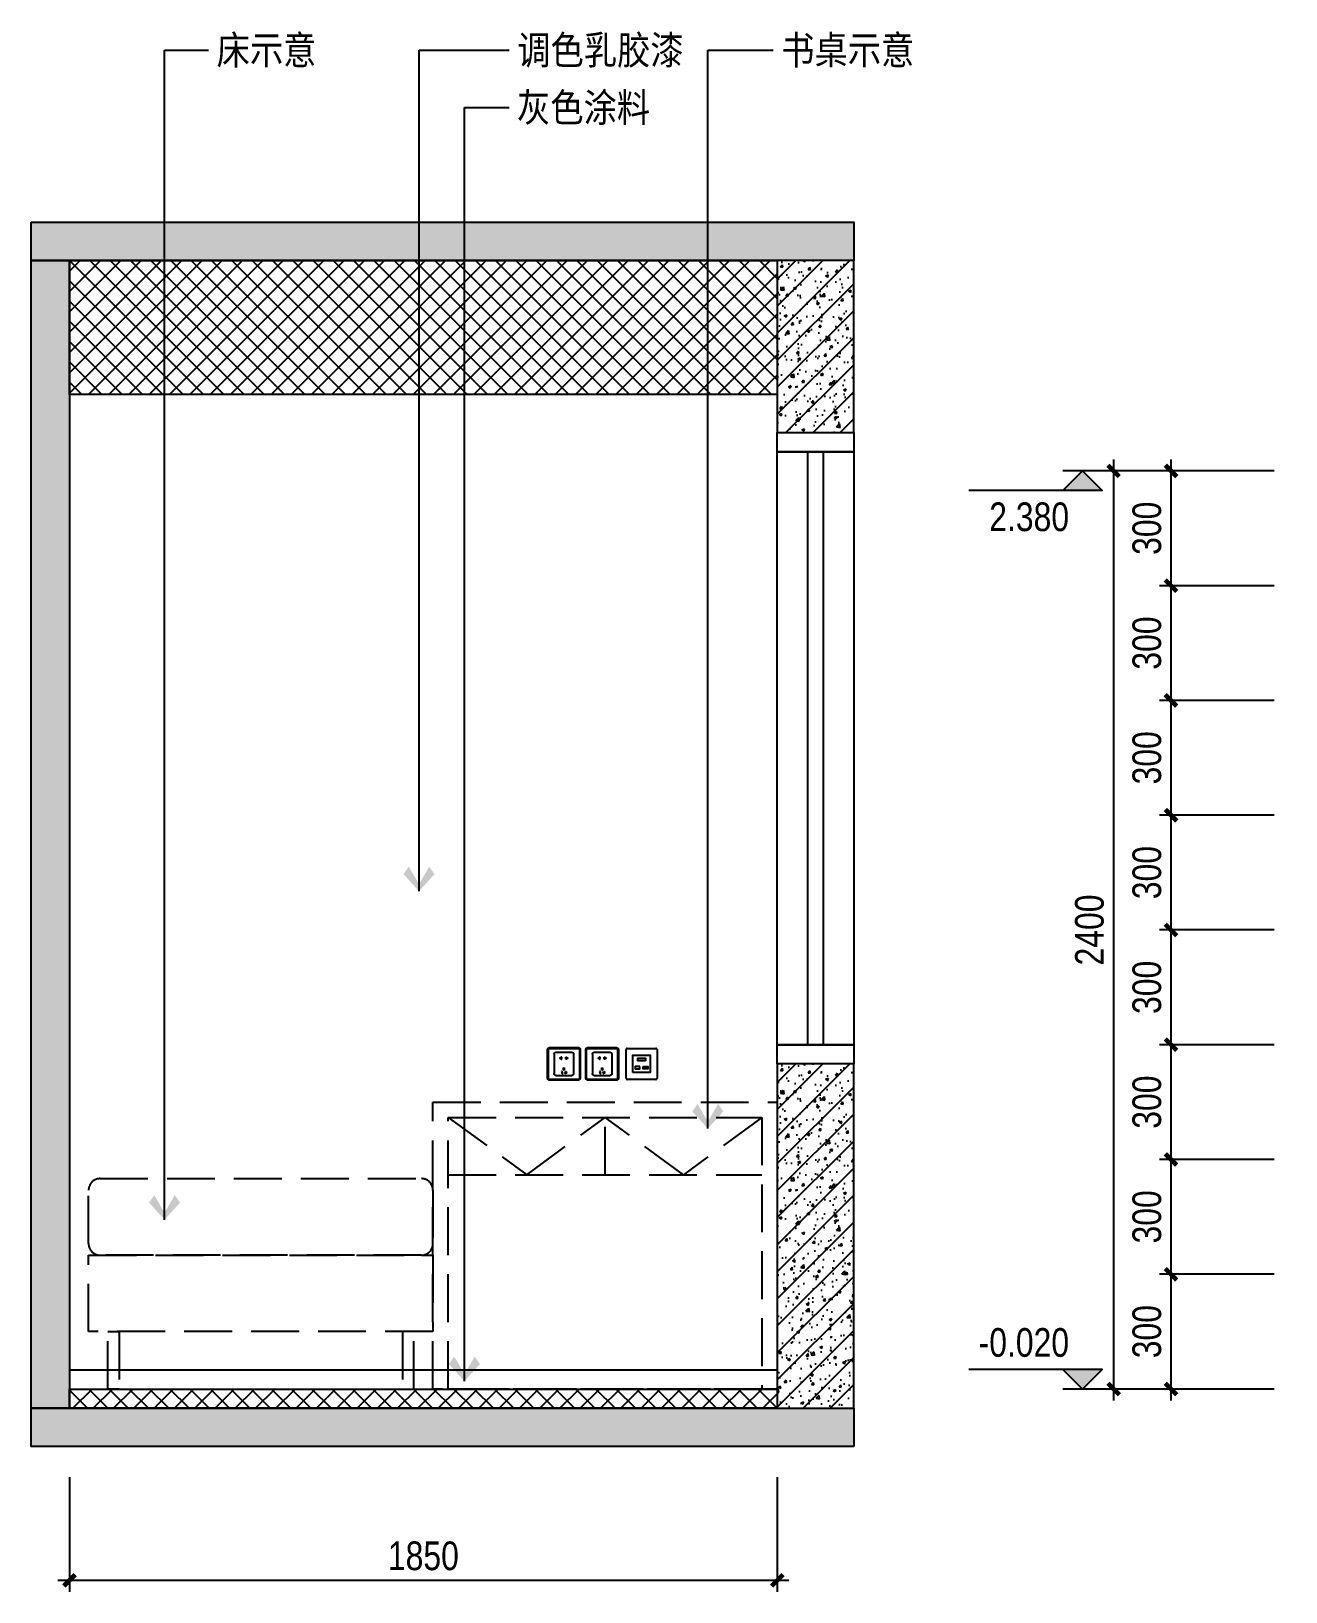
# Model space of a CAD drawing. Extents: x 468514 to 728049, y -74127 to 69080.
# Drawn here: x 611393 to 614672, y -71057 to -66977 of the extents above; entities that cross this region are included whole.
import ezdxf
from ezdxf.enums import TextEntityAlignment as Align

# ---------------------------------------------------------------- set-up
doc = ezdxf.new("R2010")
doc.units = 0
doc.header["$LTSCALE"] = 500
doc.header["$MEASUREMENT"] = 0
doc.linetypes.add('DASH', pattern=[0.35, 0.25, -0.1])
doc.layers.get('Defpoints').update_dxf_attribs({"color": 229})
for name, color, linetype in [('E 立面填充', 250, 'Continuous'), ('E 立面墙体', 245, 'Continuous'), ('E 立面家具、洁具', 153, 'Continuous'), ('E 立面材料分格线', 8, 'Continuous'), ('E 立面标注尺寸', 9, 'Continuous'), ('E 立面装饰完成线', 225, 'Continuous'), ('E 立面门', 107, 'Continuous')]:
    doc.layers.add(name, color=color, linetype=linetype)
doc.styles.add('PDC DIM', font='PMingLiU-ExtB.ttf', dxfattribs={"width": 0.85})
doc.styles.add('Xref-标准套房C$0$黑体', font='simhei.ttf')
doc.dimstyles.new('PDC-A2', dxfattribs={"dimscale": 0, "dimtxt": 2.5, "dimasz": 1, "dimexe": 1, "dimexo": 1, "dimgap": 0.7, "dimtad": 1, "dimdec": 0, "dimtxsty": 'PDC DIM', "dimblk": 'ARCHTICK', "dimcen": 1, "dimdle": 1, "dimclrd": 8, "dimclre": 8, "dimclrt": 9, "dimadec": 0, "dimazin": 0, "dimtfac": 1, "dimtdec": 0, "dimtix": 1, "dimtmove": 2, "dimatfit": 3, "dimldrblk": 'PDC A2 T R', "dimfxl": 10, "dimfxlon": 1, "dimarcsym": 0})

# ---------------------------------------------------------------- blocks, each defined once
blk = doc.blocks.new('ffffaasd')
at = {"linetype": 'DASH', "lineweight": -2, "ltscale": 20}
for p, q in [((69855.2, 418079.7), (69855.2, 418028.7)), ((69901.2, 418084.7), (69860.2, 418084.7)), ((69906.2, 418079.7), (69906.2, 418028.7)), ((69901.2, 418023.7), (69860.2, 418023.7))]:
    blk.add_line(p, q, dxfattribs=at)
for points in [[(69843.2, 418011.7), (69918.2, 418011.7, 0.414214), (69923.2, 418016.7), (69923.2, 418091.7, 0.414214), (69918.2, 418096.7), (69843.2, 418096.7, 0.414214), (69838.2, 418091.7), (69838.2, 418016.7, 0.414214)], [(69843.2, 418013.7), (69918.2, 418013.7, 0.414214), (69921.2, 418016.7), (69921.2, 418091.7, 0.414214), (69918.2, 418094.7), (69843.2, 418094.7, 0.414214), (69840.2, 418091.7), (69840.2, 418016.7, 0.414214)]]:
    blk.add_lwpolyline(points, format="xyb", close=True, dxfattribs=at)
for points in [[(69873.7, 418066.6), (69875.7, 418066.6), (69875.7, 418071.6), (69873.7, 418071.6)], [(69887.7, 418066.6), (69885.7, 418066.6), (69885.7, 418071.6), (69887.7, 418071.6)]]:
    blk.add_lwpolyline(points, dxfattribs=at)
for points in [[(69875.8, 418028.1), (69877.7, 418028.6), (69876.2, 418034.4), (69874.2, 418033.9)], [(69879.7, 418037.6), (69881.7, 418037.6), (69881.7, 418043.6), (69879.7, 418043.6)], [(69885.6, 418028.1), (69883.7, 418028.6), (69885.2, 418034.4), (69887.2, 418033.9)]]:
    blk.add_lwpolyline(points, close=True, dxfattribs=at)
for centre, radius, start, end in [((69860.2, 418079.7), 5, 90, 180), ((69873.9, 418069.1), 2.51, 93.6471, 266.3529), ((69887.5, 418069.1), 2.51, 273.6471, 86.3529), ((69901.2, 418079.7), 5, 0, 90), ((69860.2, 418028.7), 5, 180, 270), ((69901.2, 418028.7), 5, 270, 0)]:
    blk.add_arc(centre, radius, start, end, dxfattribs=at)
blk = doc.blocks.new('d34')
at = {"linetype": 'ByBlock', "lineweight": -2}
blk.add_blockref('ffffaasd', (0, 0), dxfattribs=at)
blk = doc.blocks.new('132123')
at = {"linetype": 'DASH', "ltscale": 20}
blk.add_lwpolyline([(1214235.3, -281367.8), (1214160.3, -281367.8, -0.414214), (1214157.3, -281364.8), (1214157.3, -281289.8, -0.414214), (1214160.3, -281286.8), (1214235.3, -281286.8, -0.414214), (1214238.3, -281289.8), (1214238.3, -281364.8, -0.414214)], format="xyb", close=True, dxfattribs=at)
for points in [[(1214175.3, -281349.8), (1214175.3, -281304.8), (1214220.3, -281304.8), (1214220.3, -281349.8)], [(1214193.3, -281334.3), (1214181.3, -281334.3), (1214181.3, -281340.3), (1214193.3, -281340.3)], [(1214207.8, -281319.3), (1214187.8, -281319.3), (1214187.8, -281312.3), (1214207.8, -281312.3)], [(1214202.2, -281334.3), (1214214.2, -281334.3), (1214214.2, -281340.3), (1214202.2, -281340.3)]]:
    blk.add_lwpolyline(points, close=True)
blk = doc.blocks.new('_ArchTick')
at = {"color": 0, "linetype": 'ByBlock', "const_width": 0.4}
blk.add_lwpolyline([(-0.5, -0.5), (0.5, 0.5)], dxfattribs=at)
blk = doc.blocks.new('*D2046')
at = {"layer": 'Defpoints', "color": 0, "transparency": 16777216}
for p in [(611492.6, -70726.5), (613342.6, -70726.5), (613342.6, -71026.5)]:
    blk.add_point(p, dxfattribs=at)
at = {"layer": 'E 立面标注尺寸', "color": 8, "lineweight": -2, "transparency": 16777216}
for p, q in [((611492.6, -70756.5), (611492.6, -71056.5)), ((613342.6, -70756.5), (613342.6, -71056.5)), ((611462.6, -71026.5), (613372.6, -71026.5))]:
    blk.add_line(p, q, dxfattribs=at)
at = {"layer": 'E 立面标注尺寸', "color": 8, "lineweight": -2, "transparency": 16777216, "xscale": 30.00000447440561, "yscale": 30.00000447440561, "zscale": 30.00000447440561, "rotation": 180}
blk.add_blockref('_ArchTick', (611492.6, -71026.5), dxfattribs=at)
at = {"layer": 'E 立面标注尺寸', "color": 8, "lineweight": -2, "transparency": 16777216, "xscale": 30.00000447440561, "yscale": 30.00000447440561, "zscale": 30.00000447440561}
blk.add_blockref('_ArchTick', (613342.6, -71026.5), dxfattribs=at)
at = {"layer": 'E 立面标注尺寸', "color": 9, "transparency": 16777216, "insert": (612417.6, -70963), "char_height": 75, "attachment_point": 5, "style": 'PDC DIM'}
blk.add_mtext('1850', dxfattribs=at)
blk = doc.blocks.new('PDC A2 T R')
at = {"color": 0, "linetype": 'ByBlock'}
blk.add_line((0, 0), (-2, 0), dxfattribs=at)
for points in [[(-2.15, 0.89), (-1.49, 1.35), (-0.6, 0), (0, 0)], [(-2.15, -0.89), (-1.49, -1.35), (-0.6, 0), (0, 0)]]:
    blk.add_solid(points, dxfattribs=at)
blk = doc.blocks.new('A$C37DB5113')
blk.add_hatch(color=256).paths.add_polyline_path([(150, 75), (75, 0), (0, 75)])
for p, q in [((0, 75), (510, 75)), ((0, 75), (75, 0)), ((150, 75), (75, 0)), ((0, 0), (150, 0))]:
    blk.add_line(p, q)
blk.add_lwpolyline([(150, 75), (75, 0), (0, 75), (150, 75)])
at = {"style": 'Xref-标准套房C$0$黑体', "width": 0.8}
blk.add_attdef('%%P0.000', text='', height=105, dxfattribs=at).set_placement((510, 75), align=Align.BOTTOM_RIGHT)
blk = doc.blocks.new('*D2047')
at = {"layer": 'Defpoints', "color": 0, "transparency": 16777216}
for p in [(614371.6, -68126.5), (614671.6, -68126.5), (614671.6, -68426.5)]:
    blk.add_point(p, dxfattribs=at)
at = {"layer": 'E 立面标注尺寸', "color": 8, "lineweight": -2, "transparency": 16777216}
for p, q in [((614371.6, -68456.5), (614371.6, -68096.5)), ((614641.6, -68126.5), (614341.6, -68126.5)), ((614641.6, -68426.5), (614341.6, -68426.5))]:
    blk.add_line(p, q, dxfattribs=at)
at = {"layer": 'E 立面标注尺寸', "color": 8, "lineweight": -2, "transparency": 16777216, "xscale": 29.99999882274668, "yscale": 29.99999882274668, "zscale": 29.99999882274668}
for p, rotation in [((614371.6, -68126.5), 90), ((614371.6, -68426.5), 270)]:
    blk.add_blockref('_ArchTick', p, dxfattribs=dict(at, rotation=rotation))
at = {"layer": 'E 立面标注尺寸', "color": 9, "transparency": 16777216, "insert": (614308.8, -68276.5), "char_height": 75, "attachment_point": 5, "rotation": 90, "style": 'PDC DIM'}
blk.add_mtext('300', dxfattribs=at)
blk = doc.blocks.new('*D2048')
at = {"layer": 'Defpoints', "color": 0, "transparency": 16777216}
for p in [(614671.6, -68126.5), (614221.6, -70526.5), (614671.6, -70526.5)]:
    blk.add_point(p, dxfattribs=at)
at = {"layer": 'E 立面标注尺寸', "color": 8, "lineweight": -2, "transparency": 16777216}
for p, q in [((614221.6, -68096.5), (614221.6, -70556.5)), ((614521.6, -68126.5), (614191.6, -68126.5)), ((614521.6, -70526.5), (614191.6, -70526.5))]:
    blk.add_line(p, q, dxfattribs=at)
at = {"layer": 'E 立面标注尺寸', "color": 8, "lineweight": -2, "transparency": 16777216, "xscale": 29.99999882274668, "yscale": 29.99999882274668, "zscale": 29.99999882274668}
for p, rotation in [((614221.6, -68126.5), 90), ((614221.6, -70526.5), 270)]:
    blk.add_blockref('_ArchTick', p, dxfattribs=dict(at, rotation=rotation))
at = {"layer": 'E 立面标注尺寸', "color": 9, "transparency": 16777216, "insert": (614158.8, -69326.5), "char_height": 75, "attachment_point": 5, "rotation": 90, "style": 'PDC DIM'}
blk.add_mtext('2400', dxfattribs=at)
blk = doc.blocks.new('*D2049')
at = {"layer": 'Defpoints', "color": 0, "transparency": 16777216}
for p in [(614371.6, -68426.5), (614671.6, -68426.5), (614671.6, -68726.5)]:
    blk.add_point(p, dxfattribs=at)
at = {"layer": 'E 立面标注尺寸', "color": 8, "lineweight": -2, "transparency": 16777216}
for p, q in [((614371.6, -68756.5), (614371.6, -68396.5)), ((614641.6, -68426.5), (614341.6, -68426.5)), ((614641.6, -68726.5), (614341.6, -68726.5))]:
    blk.add_line(p, q, dxfattribs=at)
at = {"layer": 'E 立面标注尺寸', "color": 8, "lineweight": -2, "transparency": 16777216, "xscale": 29.99999882274668, "yscale": 29.99999882274668, "zscale": 29.99999882274668}
for p, rotation in [((614371.6, -68426.5), 90), ((614371.6, -68726.5), 270)]:
    blk.add_blockref('_ArchTick', p, dxfattribs=dict(at, rotation=rotation))
at = {"layer": 'E 立面标注尺寸', "color": 9, "transparency": 16777216, "insert": (614308.8, -68576.5), "char_height": 75, "attachment_point": 5, "rotation": 90, "style": 'PDC DIM'}
blk.add_mtext('300', dxfattribs=at)
blk = doc.blocks.new('*D2050')
at = {"layer": 'Defpoints', "color": 0, "transparency": 16777216}
for p in [(614371.6, -68726.5), (614671.6, -68726.5), (614671.6, -69026.5)]:
    blk.add_point(p, dxfattribs=at)
at = {"layer": 'E 立面标注尺寸', "color": 8, "lineweight": -2, "transparency": 16777216}
for p, q in [((614641.6, -68726.5), (614341.6, -68726.5)), ((614371.6, -69056.5), (614371.6, -68696.5)), ((614641.6, -69026.5), (614341.6, -69026.5))]:
    blk.add_line(p, q, dxfattribs=at)
at = {"layer": 'E 立面标注尺寸', "color": 8, "lineweight": -2, "transparency": 16777216, "xscale": 29.99999882274668, "yscale": 29.99999882274668, "zscale": 29.99999882274668}
for p, rotation in [((614371.6, -68726.5), 90), ((614371.6, -69026.5), 270)]:
    blk.add_blockref('_ArchTick', p, dxfattribs=dict(at, rotation=rotation))
at = {"layer": 'E 立面标注尺寸', "color": 9, "transparency": 16777216, "insert": (614308.8, -68876.5), "char_height": 75, "attachment_point": 5, "rotation": 90, "style": 'PDC DIM'}
blk.add_mtext('300', dxfattribs=at)
blk = doc.blocks.new('*D2051')
at = {"layer": 'Defpoints', "color": 0, "transparency": 16777216}
for p in [(614371.6, -69026.5), (614671.6, -69026.5), (614671.6, -69326.5)]:
    blk.add_point(p, dxfattribs=at)
at = {"layer": 'E 立面标注尺寸', "color": 8, "lineweight": -2, "transparency": 16777216}
for p, q in [((614371.6, -69356.5), (614371.6, -68996.5)), ((614641.6, -69026.5), (614341.6, -69026.5)), ((614641.6, -69326.5), (614341.6, -69326.5))]:
    blk.add_line(p, q, dxfattribs=at)
at = {"layer": 'E 立面标注尺寸', "color": 8, "lineweight": -2, "transparency": 16777216, "xscale": 29.99999882274668, "yscale": 29.99999882274668, "zscale": 29.99999882274668}
for p, rotation in [((614371.6, -69026.5), 90), ((614371.6, -69326.5), 270)]:
    blk.add_blockref('_ArchTick', p, dxfattribs=dict(at, rotation=rotation))
at = {"layer": 'E 立面标注尺寸', "color": 9, "transparency": 16777216, "insert": (614308.8, -69176.5), "char_height": 75, "attachment_point": 5, "rotation": 90, "style": 'PDC DIM'}
blk.add_mtext('300', dxfattribs=at)
blk = doc.blocks.new('*D2052')
at = {"layer": 'Defpoints', "color": 0, "transparency": 16777216}
for p in [(614371.6, -69326.5), (614671.6, -69326.5), (614671.6, -69626.5)]:
    blk.add_point(p, dxfattribs=at)
at = {"layer": 'E 立面标注尺寸', "color": 8, "lineweight": -2, "transparency": 16777216}
for p, q in [((614371.6, -69656.5), (614371.6, -69296.5)), ((614641.6, -69326.5), (614341.6, -69326.5)), ((614641.6, -69626.5), (614341.6, -69626.5))]:
    blk.add_line(p, q, dxfattribs=at)
at = {"layer": 'E 立面标注尺寸', "color": 8, "lineweight": -2, "transparency": 16777216, "xscale": 29.99999882274668, "yscale": 29.99999882274668, "zscale": 29.99999882274668}
for p, rotation in [((614371.6, -69326.5), 90), ((614371.6, -69626.5), 270)]:
    blk.add_blockref('_ArchTick', p, dxfattribs=dict(at, rotation=rotation))
at = {"layer": 'E 立面标注尺寸', "color": 9, "transparency": 16777216, "insert": (614308.8, -69476.5), "char_height": 75, "attachment_point": 5, "rotation": 90, "style": 'PDC DIM'}
blk.add_mtext('300', dxfattribs=at)
blk = doc.blocks.new('*D2053')
at = {"layer": 'Defpoints', "color": 0, "transparency": 16777216}
for p in [(614371.6, -69626.5), (614671.6, -69626.5), (614671.6, -69926.5)]:
    blk.add_point(p, dxfattribs=at)
at = {"layer": 'E 立面标注尺寸', "color": 8, "lineweight": -2, "transparency": 16777216}
for p, q in [((614641.6, -69626.5), (614341.6, -69626.5)), ((614371.6, -69956.5), (614371.6, -69596.5)), ((614641.6, -69926.5), (614341.6, -69926.5))]:
    blk.add_line(p, q, dxfattribs=at)
at = {"layer": 'E 立面标注尺寸', "color": 8, "lineweight": -2, "transparency": 16777216, "xscale": 29.99999882274668, "yscale": 29.99999882274668, "zscale": 29.99999882274668}
for p, rotation in [((614371.6, -69626.5), 90), ((614371.6, -69926.5), 270)]:
    blk.add_blockref('_ArchTick', p, dxfattribs=dict(at, rotation=rotation))
at = {"layer": 'E 立面标注尺寸', "color": 9, "transparency": 16777216, "insert": (614308.8, -69776.5), "char_height": 75, "attachment_point": 5, "rotation": 90, "style": 'PDC DIM'}
blk.add_mtext('300', dxfattribs=at)
blk = doc.blocks.new('*D2054')
at = {"layer": 'Defpoints', "color": 0, "transparency": 16777216}
for p in [(614371.6, -69926.5), (614671.6, -69926.5), (614671.6, -70226.5)]:
    blk.add_point(p, dxfattribs=at)
at = {"layer": 'E 立面标注尺寸', "color": 8, "lineweight": -2, "transparency": 16777216}
for p, q in [((614371.6, -70256.5), (614371.6, -69896.5)), ((614641.6, -69926.5), (614341.6, -69926.5)), ((614641.6, -70226.5), (614341.6, -70226.5))]:
    blk.add_line(p, q, dxfattribs=at)
at = {"layer": 'E 立面标注尺寸', "color": 8, "lineweight": -2, "transparency": 16777216, "xscale": 29.99999882274668, "yscale": 29.99999882274668, "zscale": 29.99999882274668}
for p, rotation in [((614371.6, -69926.5), 90), ((614371.6, -70226.5), 270)]:
    blk.add_blockref('_ArchTick', p, dxfattribs=dict(at, rotation=rotation))
at = {"layer": 'E 立面标注尺寸', "color": 9, "transparency": 16777216, "insert": (614308.8, -70076.5), "char_height": 75, "attachment_point": 5, "rotation": 90, "style": 'PDC DIM'}
blk.add_mtext('300', dxfattribs=at)
blk = doc.blocks.new('*D2055')
at = {"layer": 'Defpoints', "color": 0, "transparency": 16777216}
for p in [(614371.6, -70226.5), (614671.6, -70226.5), (614671.6, -70526.5)]:
    blk.add_point(p, dxfattribs=at)
at = {"layer": 'E 立面标注尺寸', "color": 8, "lineweight": -2, "transparency": 16777216}
for p, q in [((614371.6, -70556.5), (614371.6, -70196.5)), ((614641.6, -70226.5), (614341.6, -70226.5)), ((614641.6, -70526.5), (614341.6, -70526.5))]:
    blk.add_line(p, q, dxfattribs=at)
at = {"layer": 'E 立面标注尺寸', "color": 8, "lineweight": -2, "transparency": 16777216, "xscale": 29.99999882274668, "yscale": 29.99999882274668, "zscale": 29.99999882274668}
for p, rotation in [((614371.6, -70226.5), 90), ((614371.6, -70526.5), 270)]:
    blk.add_blockref('_ArchTick', p, dxfattribs=dict(at, rotation=rotation))
at = {"layer": 'E 立面标注尺寸', "color": 9, "transparency": 16777216, "insert": (614308.8, -70376.5), "char_height": 75, "attachment_point": 5, "rotation": 90, "style": 'PDC DIM'}
blk.add_mtext('300', dxfattribs=at)

msp = doc.modelspace()

# ---------------------------------------------------------------- hatches: boundary and pattern name
at = {"layer": 'E 立面填充'}
h = msp.add_hatch(dxfattribs=at)
h.set_pattern_fill('ANSI37', color=256, scale=300)
h.set_pattern_definition([(45, (5949.4, 0), (-26.5165043, 26.5165043), []), (135, (5949.4, 0), (-26.5165043, -26.5165043), [])])
h.paths.add_polyline_path([(611492.6, -67576.5), (613342.6, -67576.5), (613342.6, -67926.5), (611492.6, -67926.5)])
at = {"layer": 'E 立面墙体'}
h = msp.add_hatch(color=250, dxfattribs=at)
h.dxf.hatch_style = 1
h.paths.add_polyline_path([(611392.6, -67476.5), (613542.6, -67476.5), (613542.6, -67576.5), (611392.6, -67576.5)])
h = msp.add_hatch(dxfattribs=at)
h.set_pattern_fill('钢筋混凝土', color=250, scale=10, pattern_type=2)
h.set_pattern_definition([(45, (117398.67, -72201.5), (-35.355339, 35.355339), []), (50, (117398.67, -72201.5), (71.726018, -6.2752135), [7.5, -82.5]), (355, (117398.67, -72201.5), (-13.875133, 75.219213), [6, -66]), (100.4514, (117404.65, -72202.02), (57.850938, 68.943954), [6.374019, -70.114211]), (46.1842, (117398.67, -72181.5), (106.724105, -16.551901), [11.25, -123.75]), (96.6356, (117407.56, -72182.88), (93.46627, 97.411787), [9.56103, -105.1713]), (351.1842, (117398.67, -72181.5), (93.466195, 97.41186), [9, -99]), (21, (117408.67, -72186.5), (59.690705, -40.261889), [7.5, -82.5]), (326, (117408.67, -72186.5), (24.331533, 72.515005), [6, -66]), (71.4514, (117413.645, -72189.855), (84.022263, 32.25305), [6.374019, -70.114211]), (37.5, (117398.67, -72201.5), (1.2159855, 33.2893854), [0.5, -65.2, 0.5, -67, 0.5, -66.25]), (7.5, (117398.67, -72201.5), (26.3069537, 39.4411712), [0.5, -38.2, 0.5, -63.7, 0.5, -25.25]), (327.5, (117376.37, -72201.5), (53.3822436, -2.2554872), [0.5, -25, 0.5, -78, 0.5, -103.5]), (317.5, (117366.37, -72201.5), (58.318617, 10.0104982), [0.5, -32.5, 0.5, -51.8, 0.5, -73.5])])
h.paths.add_polyline_path([(611492.6, -70576.5), (611392.6, -70576.5), (611392.6, -67576.5), (611492.6, -67576.5)])
h = msp.add_hatch(dxfattribs=at)
h.set_pattern_fill('钢筋混凝土', color=250, scale=10, pattern_type=2)
h.set_pattern_definition([(45, (111648.67, -70101.5), (-35.355339, 35.355339), []), (50, (111648.67, -70101.5), (71.726018, -6.2752135), [7.5, -82.5]), (355, (111648.67, -70101.5), (-13.875133, 75.219213), [6, -66]), (100.4514, (111654.65, -70102.02), (57.850938, 68.943954), [6.374019, -70.114211]), (46.1842, (111648.67, -70081.5), (106.724105, -16.551901), [11.25, -123.75]), (96.6356, (111657.56, -70082.88), (93.46627, 97.411787), [9.561029, -105.1713]), (351.1842, (111648.67, -70081.5), (93.466195, 97.41186), [9, -99]), (21, (111658.67, -70086.5), (59.690705, -40.261889), [7.5, -82.5]), (326, (111658.67, -70086.5), (24.331533, 72.515005), [6, -66]), (71.4514, (111663.645, -70089.855), (84.022263, 32.25305), [6.374019, -70.114211]), (37.5, (111648.67, -70101.5), (1.2159855, 33.2893854), [0.5, -65.2, 0.5, -67, 0.5, -66.25]), (7.5, (111648.67, -70101.5), (26.3069537, 39.4411712), [0.5, -38.2, 0.5, -63.7, 0.5, -25.25]), (327.5, (111626.37, -70101.5), (53.3822436, -2.2554872), [0.5, -25, 0.5, -78, 0.5, -103.5]), (317.5, (111616.37, -70101.5), (58.318617, 10.0104982), [0.5, -32.5, 0.5, -51.8, 0.5, -73.5])])
h.paths.add_polyline_path([(613342.6, -68026.5), (613542.6, -68026.5), (613542.6, -67576.5), (613342.6, -67576.5)])
h = msp.add_hatch(dxfattribs=at)
h.set_pattern_fill('钢筋混凝土', color=250, scale=10, pattern_type=2)
h.set_pattern_definition([(45, (111648.67, -72201.5), (-35.355339, 35.355339), []), (50, (111648.67, -72201.5), (71.726018, -6.2752135), [7.5, -82.5]), (355, (111648.67, -72201.5), (-13.875133, 75.219213), [6, -66]), (100.4514, (111654.65, -72202.02), (57.850938, 68.943954), [6.374019, -70.114211]), (46.1842, (111648.67, -72181.5), (106.724105, -16.551901), [11.25, -123.75]), (96.6356, (111657.56, -72182.88), (93.46627, 97.411787), [9.561029, -105.1713]), (351.1842, (111648.67, -72181.5), (93.466195, 97.41186), [9, -99]), (21, (111658.67, -72186.5), (59.690705, -40.261889), [7.5, -82.5]), (326, (111658.67, -72186.5), (24.331533, 72.515005), [6, -66]), (71.4514, (111663.645, -72189.855), (84.022263, 32.25305), [6.374019, -70.114211]), (37.5, (111648.67, -72201.5), (1.2159855, 33.2893854), [0.5, -65.2, 0.5, -67, 0.5, -66.25]), (7.5, (111648.67, -72201.5), (26.3069537, 39.4411712), [0.5, -38.2, 0.5, -63.7, 0.5, -25.25]), (327.5, (111626.37, -72201.5), (53.3822436, -2.2554872), [0.5, -25, 0.5, -78, 0.5, -103.5]), (317.5, (111616.37, -72201.5), (58.318617, 10.0104982), [0.5, -32.5, 0.5, -51.8, 0.5, -73.5])])
h.paths.add_polyline_path([(613342.6, -70576.5), (613542.6, -70576.5), (613542.6, -69676.5), (613342.6, -69676.5)])
h = msp.add_hatch(dxfattribs=at)
h.set_pattern_fill('ANSI37', color=250, scale=300)
h.set_pattern_definition([(45, (118048.67, -72201.5), (-26.5165043, 26.5165043), []), (135, (118048.67, -72201.5), (-26.5165043, -26.5165043), [])])
h.paths.add_polyline_path([(611492.6, -70526.5), (613342.6, -70526.5), (613342.6, -70576.5), (611492.6, -70576.5)])
h = msp.add_hatch(color=250, dxfattribs=at)
h.dxf.hatch_style = 1
h.paths.add_polyline_path([(613542.6, -70676.5), (611392.6, -70676.5), (611392.6, -70576.5), (613542.6, -70576.5)])

# ---------------------------------------------------------------- linework, layer by layer
for points in [[(611392.6, -67476.5), (613542.6, -67476.5), (613542.6, -67576.5), (611392.6, -67576.5)], [(611492.6, -70576.5), (611392.6, -70576.5), (611392.6, -67576.5), (611492.6, -67576.5)], [(613342.6, -68026.5), (613542.6, -68026.5), (613542.6, -67576.5), (613342.6, -67576.5)], [(613342.6, -70576.5), (613542.6, -70576.5), (613542.6, -69676.5), (613342.6, -69676.5)], [(613542.6, -70676.5), (611392.6, -70676.5), (611392.6, -70576.5), (613542.6, -70576.5)]]:
    msp.add_lwpolyline(points, close=True, dxfattribs=at)
at = {"layer": 'E 立面家具、洁具', "linetype": 'DASH'}
for p, q in [((612892.6, -69966.5), (612892.6, -69816.5)), ((612482.6, -69966.5), (613302.6, -69966.5))]:
    msp.add_line(p, q, dxfattribs=at)
for points in [[(613342.6, -70526.5), (612442.6, -70526.5), (612442.6, -69776.5), (613342.6, -69776.5)], [(613302.6, -70526.5), (612482.6, -70526.5), (612482.6, -69816.5), (613302.6, -69816.5)], [(612442.6, -70376.5), (611542.6, -70376.5), (611542.6, -70176.5), (612442.6, -70176.5)], [(611592.6, -70376.5), (611622.6, -70376.5), (611622.6, -70526.5), (611592.6, -70526.5)], [(612392.6, -70376.5), (612362.6, -70376.5), (612362.6, -70526.5), (612392.6, -70526.5)]]:
    msp.add_lwpolyline(points, close=True, dxfattribs=at)
msp.add_lwpolyline([(612412.6, -70176.5), (611572.6, -70176.5, -0.414214), (611542.6, -70146.5), (611542.6, -70006.5, -0.414214), (611572.6, -69976.5), (612412.6, -69976.5, -0.414214), (612442.6, -70006.5), (612442.6, -70146.5, -0.414214)], format="xyb", close=True, dxfattribs=at)
at = {"layer": 'E 立面家具、洁具'}
msp.add_lwpolyline([(611492.6, -70476.5), (613342.6, -70476.5)], dxfattribs=at)
at = {"layer": 'E 立面材料分格线', "linetype": 'DASH'}
for points in [[(612482.6, -69816.5), (612687.6, -69966.5), (612892.6, -69816.5)], [(613302.6, -69816.5), (613097.6, -69966.5), (612892.6, -69816.5)]]:
    msp.add_lwpolyline(points, dxfattribs=at)
at = {"layer": 'E 立面装饰完成线'}
for points in [[(611492.6, -67576.5), (613342.6, -67576.5), (613342.6, -67926.5), (611492.6, -67926.5)], [(611492.6, -70526.5), (613342.6, -70526.5), (613342.6, -70576.5), (611492.6, -70576.5)]]:
    msp.add_lwpolyline(points, close=True, dxfattribs=at)
at = {"layer": 'E 立面门'}
for points in [[(613342.6, -68026.5), (613542.6, -68026.5), (613542.6, -68076.5), (613342.6, -68076.5)], [(613542.6, -69626.5), (613342.6, -69626.5), (613342.6, -68076.5), (613542.6, -68076.5)], [(613422.6, -68076.5), (613462.6, -68076.5), (613462.6, -69626.5), (613422.6, -69626.5)], [(613342.6, -69626.5), (613542.6, -69626.5), (613542.6, -69676.5), (613342.6, -69676.5)]]:
    msp.add_lwpolyline(points, close=True, dxfattribs=at)

# ---------------------------------------------------------------- block references
at = {"layer": 'E 立面家具、洁具', "linetype": 'DASH', "ltscale": 20, "xscale": -1}
for p in [(682665.5, -487730.7), (682765.5, -487730.7)]:
    msp.add_blockref('d34', p, dxfattribs=at)
at = {"layer": 'E 立面家具、洁具'}
msp.add_blockref('132123', (-601210, 211650.8), dxfattribs=at)
at = {"layer": 'E 立面标注尺寸'}
ref = msp.add_blockref('A$C37DB5113', (614191.6, -68126.5), dxfattribs=dict(at, xscale=0.6836043956309368, yscale=0.6836043956309368, zscale=0.6836043956309368, rotation=180))
ref.add_attrib('%%P0.000', '2.380', dxfattribs={"layer": '0', "height": 75, "rotation": 0, "style": 'PDC DIM', "width": 0.85}).set_placement((614105.2, -68306.4), align=Align.BOTTOM_RIGHT)
ref = msp.add_blockref('A$C37DB5113', (614191.6, -70526.5), dxfattribs=dict(at, xscale=-0.6836043956309368, yscale=0.6836043956354843, zscale=0.6836043956331337))
ref.add_attrib('%%P0.000', '-0.020', dxfattribs={"layer": '0', "height": 75, "rotation": 360, "style": 'PDC DIM', "width": 0.85}).set_placement((614105.2, -70464.7), align=Align.BOTTOM_RIGHT)

# ---------------------------------------------------------------- texts
at = {"layer": 'E 立面标注尺寸', "color": 9, "char_height": 75, "attachment_point": 1, "style": 'PDC DIM'}
for s, insert in [('床示意', (611877.1, -66989)), ('{\\fSimSun|b0|i0|c134|p2;调色乳胶漆}', (612663, -66989)), ('书桌示意', (613352.9, -66989)), ('灰色涂料', (612662.4, -67139))]:
    msp.add_mtext(s, dxfattribs=dict(at, insert=insert))

# ---------------------------------------------------------------- dimensions: what is measured, and where the dimension line sits
at = {"layer": 'E 立面标注尺寸'}
for base, p1, p2, picture, middle in [((614221.6, -70526.5), (614671.6, -68126.5), (614671.6, -70526.5), '*D2048', (614158.8, -69326.5)), ((614371.6, -68126.5), (614671.6, -68426.5), (614671.6, -68126.5), '*D2047', (614308.8, -68276.5)), ((614371.6, -68426.5), (614671.6, -68726.5), (614671.6, -68426.5), '*D2049', (614308.8, -68576.5)), ((614371.6, -68726.5), (614671.6, -69026.5), (614671.6, -68726.5), '*D2050', (614308.8, -68876.5)), ((614371.6, -69026.5), (614671.6, -69326.5), (614671.6, -69026.5), '*D2051', (614308.8, -69176.5)), ((614371.6, -69326.5), (614671.6, -69626.5), (614671.6, -69326.5), '*D2052', (614308.8, -69476.5)), ((614371.6, -69626.5), (614671.6, -69926.5), (614671.6, -69626.5), '*D2053', (614308.8, -69776.5)), ((614371.6, -69926.5), (614671.6, -70226.5), (614671.6, -69926.5), '*D2054', (614308.8, -70076.5)), ((614371.6, -70226.5), (614671.6, -70526.5), (614671.6, -70226.5), '*D2055', (614308.8, -70376.5))]:
    dim = msp.add_linear_dim(base=base, p1=p1, p2=p2, angle=90, dimstyle='PDC-A2', override={"dimscale": 29.999999}, dxfattribs=at)
    dim.commit()
    dim.dimension.update_dxf_attribs({"geometry": picture, "text_midpoint": middle})
dim = msp.add_linear_dim(base=(613342.6, -71026.5), p1=(611492.6, -70726.5), p2=(613342.6, -70726.5), dimstyle='PDC-A2', override={"dimscale": 30.000004}, dxfattribs=at)
dim.commit()
dim.dimension.update_dxf_attribs({"geometry": '*D2046', "text_midpoint": (612417.6, -70963)})

# ---------------------------------------------------------------- leaders
at = {"layer": 'E 立面标注尺寸', "annotation_type": 0, "has_hookline": 1, "hookline_direction": 0}
for points, text_width in [([(611741.1, -70083.9), (611741.1, -67026.5), (611856.1, -67026.5)], 264.6), ([(612406.2, -69225.3), (612406.2, -67026.5), (612642, -67026.5)], 447.7), ([(613161, -69845.6), (613161, -67026.5), (613331.9, -67026.5)], 353.3), ([(612525, -70506), (612525, -67176.5), (612641.4, -67176.5)], 357.2)]:
    msp.add_leader(points, dimstyle='PDC-A2', override={"dimscale": 30.000004, "dimtad": 0}, dxfattribs=dict(at, text_width=text_width))

doc.saveas('drawing.dxf')
